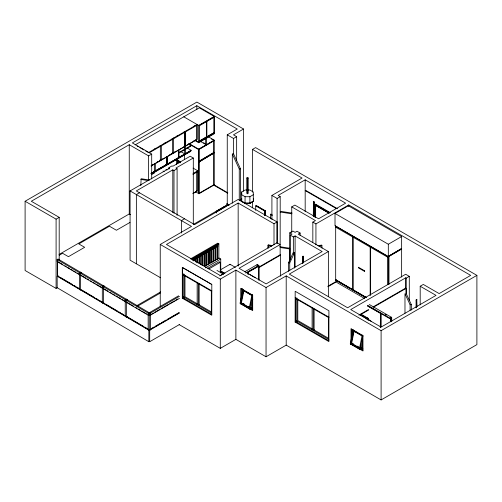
<?xml version="1.0" encoding="UTF-8"?>
<svg xmlns="http://www.w3.org/2000/svg" width="502" height="502" viewBox="0 0 502 502"><rect width="100%" height="100%" fill="white"/><g stroke="black" fill="none" stroke-linecap="round" stroke-linejoin="round"><path stroke-width="0.75" d="M242.773 290.187L240.05 303.497L249.77 309.106L250.799 308.83L252.77 299.223M240.715 303.879L243.589 289.836M243.934 290.539L241.406 302.901L249.789 307.739M251.979 294.674L249.105 308.724L250.134 308.448L250.799 308.83M249.77 309.106L252.644 295.063M362.695 341.109L361.032 349.241L360.003 349.517L350.283 343.908L353.157 329.864M350.948 344.29L353.822 330.247M354.167 330.95L351.638 343.312L359.382 347.779M359.338 349.135L362.212 335.091M360.003 349.517L362.726 336.214M140.811 185.671L141.137 178.725L149.64 180.042M267.911 247.944L268.237 244.901L272.85 245.616M289.447 261.423L289.767 248.233L279.771 246.689M288.524 271.325L288.524 262.734L293.356 252.318L294.574 252.506L294.574 268.118M289.736 270.729L289.736 262.922L294.574 252.506M57.328 287.671L56.092 288.393L25.1 270.496L25.1 201.258L196.891 102.075L243.545 129.014L243.545 191.249M151.698 178.982L151.698 154.089L148.592 155.877L129.252 144.714L31.312 201.258L59.192 217.353L59.192 260.143M229.144 205.161L227.255 204.069L227.255 134.831L237.264 129.052L196.822 105.702L132.359 142.919L151.698 154.089M135.126 144.896L199.313 107.836L214.235 116.451L214.235 133.764L198.692 142.744L194.619 140.391M154.44 149.063L155.758 148.297M163.972 143.559L165.283 142.8M173.497 138.056L174.815 137.297M176.133 136.538L177.444 135.778M193.552 126.479L194.87 125.72M148.454 152.595L197.091 124.515L197.091 139.487L151.146 166.011M149.163 152.853L160.345 146.389L160.345 160.496L151.133 165.811M160.678 145.454L161.324 145.831L172.512 139.368L172.512 153.474L161.324 159.931L160.678 159.561M172.845 138.433L173.485 138.809L184.667 132.352L184.667 146.452L173.485 152.909L172.845 152.539M185.64 131.788L196.828 125.331L196.828 139.43L185.64 145.887L185 145.517L185 131.417L185.64 131.788L185.64 145.887M183.763 116.809L198.692 125.425L214.235 116.451M199.652 125.13L206.115 121.402L206.51 121.628L206.51 137.197L199.401 141.3L199.005 141.075M199.005 125.506L199.401 125.732L206.51 121.628M213.971 117.324L213.576 117.091L206.466 121.195L206.862 121.428L213.971 117.324L213.971 132.892L206.862 136.996L206.466 136.764M25.1 201.258L56.092 219.148L59.192 217.353M151.918 165.108L153.204 164.367M157.063 162.14L158.35 161.393M160.565 160.113L162.792 158.833M169.306 155.062L171.326 153.894M173.661 152.552L173.88 152.934L173.661 152.552L174.947 151.811M193.521 141.081L194.864 140.309M190.829 145.636L179.208 152.351L179.208 152.915L190.829 146.201L190.829 145.636L188.834 144.482M198.917 141.231L213.796 132.892L198.917 141.482M214.235 133.199L198.692 142.173L195.297 140.215M178.938 157.295L191.099 150.28L191.099 150.845L151.24 173.855M151.115 173.472L153.687 171.985L151.115 173.73M155.325 170.78L165.848 164.963L155.325 171.031M167.712 164.148L178.003 157.948L167.486 164.016M151.058 173.654L190.383 150.995L190.383 151.56L151.378 174.081M151.378 173.924L154.672 172.023L154.672 172.845L151.378 174.746M176.66 164.104L176.66 160.289L177.332 159.9L180.488 161.776M177.325 163.727L177.325 160.671L177.997 160.282L177.997 163.338M200.474 141.432L205.82 144.52L206.222 144.287L206.222 137.881M189.191 143.666L198.692 149.15L214.235 140.177L214.235 140.635L198.692 149.615L188.514 143.735M198.961 193.747L198.961 149.251L213.971 140.585L213.971 185.075L198.961 193.747L195.567 191.783M168.973 169.199L168.973 167.649L172.079 165.855L172.801 166.269L190.195 156.229L193.301 158.023L193.301 224.149M160.571 277.782L130.081 260.174L130.081 190.936L169.695 168.063L168.973 167.649M177.099 215.433L177.099 168.754L173.993 170.548L172.801 169.858L136.287 190.936L194.613 224.607L238.161 199.463L277.11 221.953L277.11 242.955M193.301 158.023L175.907 168.063L177.099 168.754M243.545 129.014L233.468 134.831L236.649 136.663L236.649 160.784M139.468 192.768L136.362 194.563L136.362 263.807M227.255 134.831L233.543 138.458L236.649 136.663M213.526 140.384L213.927 140.616L213.927 152.708L198.823 161.431L213.927 152.351M199.005 193.333L199.005 161.581L213.927 152.966L213.927 184.717L199.005 193.333L198.604 193.101L198.604 161.349M193.032 173.529L197.757 170.799L197.757 171.571L192.956 174.395M59.004 254.508L129.252 213.952L130.583 214.724M59.211 255.229L62.574 253.284L68.441 256.673L84.662 247.304L78.795 243.922L109.442 226.226L116.414 230.255L129.987 222.417M58.696 259.264L57.586 259.904L57.586 276.577L58.696 275.937M252.487 192.184L252.487 149.395L255.593 147.601L476.9 275.372L476.9 344.617L381.1 399.925L286.203 345.131L266.047 356.771L235.884 339.358L220.284 348.363L179.132 324.599M192.956 193.37L196.966 191.055L196.966 172.079L196.564 171.847M193.038 193.527L197.091 191.187L197.091 171.182M79.398 272.762L80.508 272.122L81.619 272.762L80.508 273.402L79.398 272.762L79.398 289.434L80.508 290.074L80.508 273.402M246.783 177.972L247.492 177.557L248.201 177.972L248.201 193.358L247.492 193.766L246.783 193.358L246.783 177.972L247.492 178.379L248.201 177.972M184.523 218.784L181.417 220.579L181.417 233.028M241.694 201.158L241.688 191.971L245.089 190.007L249.902 190.013L253.297 191.971L253.297 201.158L249.896 203.122L245.089 203.122L241.694 201.158L241.688 198.384M227.701 203.297L226.358 204.069L228.711 205.431M193.195 224.501L227.469 204.709M216.462 211.279L225.567 206.027L226.063 206.309L216.958 211.568L216.462 211.279L216.462 212.779M216.293 212.904L216.293 211.436L224.952 206.435M160.238 306.691L160.238 244.449L191.507 226.402L130.081 190.936M240.188 200.191L241.531 199.419M277.11 221.953L274.004 223.748L238.161 203.053L166.451 244.455L220.284 275.535L277.041 242.767L280.147 244.556L239.059 268.281L266.116 283.9L322.158 251.546L295.101 235.927L293.356 236.931L290.25 235.137L290.25 260.036M241.688 191.971L241.694 194.751L245.089 196.709L249.896 196.709L253.297 194.745M102.314 286.259L103.425 285.619L104.535 286.259L103.425 286.906L102.314 286.259L102.314 302.932L103.425 303.572L103.425 286.906M241.518 198.547L241.512 201.402L245.014 203.172L249.971 203.172L253.472 201.145M245.089 196.709L245.014 203.423L249.971 203.423L253.472 201.402L253.472 198.29M271.915 219.556L271.915 195.441L302.072 178.028L252.487 149.395M255.713 210.351L255.713 205.858L256.196 205.582L265.301 210.834L265.301 215.327M291.744 232.564L291.744 206.887L294.85 205.092L318.569 218.79L345.627 203.172L305.178 179.816L278.127 195.441L280.204 196.64L280.147 255.449M271.915 195.441L277.098 198.428L280.204 196.64M255.713 205.858L264.818 211.116L265.301 210.834M265.483 215.396L265.483 210.984L264.93 211.304L264.93 215.716M190.421 258.95L217.742 243.181L218.853 243.821L218.853 258.53M197.066 262.916L197.066 255.951L198.397 255.179L198.949 255.499L198.949 263.243M206.077 265.458L206.077 250.743L207.414 249.977L207.966 250.297L207.966 265.006M209.685 263.374L209.685 248.666L211.016 247.894L211.568 248.214L211.568 262.922M192.203 259.208L218.853 243.821M193.54 258.624L192.21 259.39L191.657 259.076L192.988 258.304L193.54 258.624L193.54 260.946M195.347 257.582L194.795 257.262L193.458 258.028L194.017 258.348L195.347 257.582L195.347 261.454M197.142 256.541L196.589 256.221L195.259 256.993L195.811 257.313L197.142 256.541L197.142 262.734M197.066 255.951L197.619 256.271L198.949 255.499M200.756 254.458L200.204 254.137L198.867 254.909L199.419 255.229L200.756 254.458L200.756 264.523M202.557 253.422L201.999 253.102L200.668 253.868L201.22 254.188L202.557 253.422L202.557 265.031M204.358 252.374L203.806 252.06L202.475 252.826L203.028 253.146L204.358 252.374L204.358 266.311M206.159 251.339L205.607 251.019L204.276 251.791L204.829 252.104L206.159 251.339L206.159 266.047M206.077 250.743L206.636 251.063L207.966 250.297M209.767 249.256L209.215 248.936L207.878 249.707L208.43 250.027L209.767 249.256L209.767 263.964M209.685 248.666L210.238 248.986L211.568 248.214M213.375 247.172L212.823 246.852L211.493 247.624L212.045 247.944L213.375 247.172L213.375 261.881M215.176 246.131L214.624 245.817L213.287 246.582L213.839 246.902L215.176 246.131L215.176 260.067M216.977 245.089L216.425 244.775L215.094 245.541L215.647 245.861L216.977 245.089L216.977 259.798M217.448 244.819L218.784 244.047L218.232 243.727L216.895 244.499L217.448 244.819L217.448 259.528M270.365 218.809L270.365 214.323L270.854 214.04L272.153 214.793M192.755 259.653L217.41 245.415L217.855 245.673L217.855 246.187L193.201 260.425M192.53 260.293L217.855 245.673M125.236 299.763L126.347 299.117L127.458 299.763L126.347 300.403L125.236 299.763L125.236 316.429L126.347 317.069L127.458 316.429M313.279 216.293L313.543 201.522L314.208 201.904L314.208 216.525M313.279 201.672L314.208 201.904M204.308 266.449L218.966 257.99L220.736 259.013L220.736 272.862M136.488 305.843L160.653 291.888M137.335 306.333L160.157 293.149M315.118 217.485L315.118 204.402L315.538 204.157L330.285 212.672M205.412 267.861L220.736 259.013M315.2 217.347L315.2 204.81L315.532 204.621M315.576 204.954L315.2 205.167L328.747 212.986M315.971 205.23L315.639 205.418L315.639 217.598M207.765 268.3L219.186 261.705L220.296 262.345L220.296 272.348M208.876 268.94L220.296 262.345M220.936 269.549L230.067 264.278L235.4 267.353M148.159 313.261L149.27 312.62L150.38 313.261L150.38 329.927L149.27 330.567L148.159 329.927L148.159 313.261L149.27 313.901L150.38 313.261M178.587 295.816L148.824 313.003L149.709 313.518L179.478 296.331M289.767 260.074L289.767 232.846L292.873 231.052L295.101 232.338L297.008 231.24L300.114 233.028L300.114 235.363M150.079 314.999L153.461 313.041M154.811 312.263L159.548 309.527M160.904 308.749L168.339 304.45M169.695 303.672L174.432 300.936M175.782 300.158L177.815 298.985M179.478 298.383L149.709 315.57L149.709 313.518M290.25 235.137L291.995 234.133L289.767 232.846M312.834 242.334L312.834 222.104L315.463 220.585L291.744 206.887M219.851 275.937L223.183 274.017M211.769 284.458L182.314 267.453L182.314 298.226L183.556 297.51M160.238 244.449L220.284 279.118L235.884 270.114L266.047 287.527L286.203 275.893L381.1 330.68L476.9 275.372M300.114 233.028L298.207 234.133L328.371 251.546L328.371 296.669M312.834 222.104L315.934 223.898L348.733 204.96L470.688 275.372L439.143 293.582L423.305 284.439L420.199 286.234L420.199 304.902M335.016 213.463L348.338 205.77L401.638 236.542L401.638 248.804L388.316 256.491L335.016 225.718L335.016 213.463L388.316 244.236L401.638 236.542M244.775 271.758L257.275 264.535L258.8 265.42L258.8 279.984M245.641 273.019L258.8 265.42M246.959 272.824L258.8 265.985M248.283 274.525L248.283 272.191L247.612 272.373L258.982 266.091L258.982 280.091M151.842 328.289L153.869 327.116M155.225 326.338L159.956 323.602M161.311 322.824L166.043 320.088M167.398 319.303L178.9 312.664M150.079 329.613L179.164 312.821M179.452 312.991L149.69 330.172L149.69 341.711L148.843 341.222M258.649 267.227L280.147 254.815L280.593 255.072L280.593 276.194M259.095 267.484L280.593 255.072M199.445 304.701L198.259 305.385L198.259 283.586M336.346 226.785L335.681 227.174L352.711 237.007L353.377 236.618M149.69 341.711L179.452 324.53M302.411 263.481L302.411 256.56L303.076 256.177L303.346 262.483M302.411 256.56L303.346 256.327M328.371 251.546L289.303 274.098L347.629 307.77L405.672 274.255L409.293 276.351L409.293 300.466M365.594 297.535L353.157 290.351L353.157 237.264L353.822 236.875M353.157 237.264L370.181 247.091L370.846 246.708M370.627 294.969L370.627 247.348L371.292 246.965M335.681 226.421L335.681 280.26L336.346 279.878M327.982 286.184L337.35 280.775M327.881 286.761L337.3 281.321M390.763 254.828L388.096 256.723L401.418 248.672L392.093 254.056M370.627 247.348L387.651 257.175L388.316 256.792L388.316 284.119M295.126 322.077L295.17 291.279L328.923 310.763L328.879 341.567L295.126 322.077L296.368 321.362M353.157 290.351L353.822 289.968M314.409 329.789L313.223 330.473L313.223 308.68M409.293 276.351L406.187 278.146L405.672 277.844L350.735 309.565L381.1 327.097L436.037 295.377L420.199 286.234M358.867 315.124L368.368 309.64M373.111 306.898L405.672 288.104L406.118 288.361L406.118 293.833M359.99 314.992L368.813 309.897M373.557 307.155L406.118 288.361M367.608 317.973L367.075 318.281L367.075 319.655M368.142 320.345L368.142 318.281L367.615 318.588L360.461 314.459L360.988 314.152L360.988 314.748M380.303 327.304L380.478 313.198L380.974 313.48L380.974 326.702M367.508 305.994L380.66 313.38L380.66 327.379M380.303 313.304L380.974 313.48M416.095 307.688L416.095 299.995L416.76 299.606L417.024 306.684M416.095 299.995L417.024 299.763M367.709 305.335L389.784 318.08L391.315 317.195L391.315 317.76L389.784 318.644L367.684 305.887M390.744 321.7L390.744 317.816L391.227 317.534L391.717 317.816L391.717 321.707M390.744 317.816L391.717 317.816M57.134 259.521L58.031 259.013L149.715 313.003L148.818 313.512L57.134 259.521L57.134 261.573L148.818 315.563L148.818 313.512M57.448 261.391L57.448 276.012L59.067 276.652M148.843 330.172L57.159 276.175L57.159 287.715L148.843 341.711L149.696 341.228M250.975 307.99L249.946 308.266L240.226 302.65M350.283 343.908L351.312 343.632M361.208 348.401L360.179 348.677L350.459 343.067M232.326 203.203L232.326 154.032L233.543 153.844L240.477 168.785L240.477 200.787M232.326 154.032L239.259 168.973L240.477 168.785M317.866 245.673L321.726 245.076L322.052 248.113M318.965 246.25L322.052 245.773M404.976 293.72L410.103 304.77L411.32 304.582L411.32 310.041M140.811 179.427L148.542 180.626M292.07 213.112L280.524 211.323L280.204 212.026L291.744 213.808M267.911 245.603L271.758 246.2M280.216 247.505L289.447 248.936M288.524 262.734L289.736 262.922M213.576 132.66L213.971 132.892M196.188 124.96L196.828 125.331M337.551 208.763L305.63 190.333L305.185 190.591L336.428 208.631M208.129 136.651L214.235 140.177M211.524 139.073L214.235 140.635M206.115 136.971L206.51 137.197M315.118 204.402L329.864 212.917M315.2 204.81L329.425 213.024M315.243 205.149L328.785 212.967M203.548 142.744L204.885 143.516M184.021 131.982L184.667 132.352M195.648 139.669L196.207 139.995M213.526 152.119L213.927 152.407M213.526 152.482L213.927 152.708M213.526 152.733L213.927 152.966M388.316 256.792L335.242 225.85M189.461 143.767L190.816 144.551M171.866 138.998L172.512 139.368M187.095 147.971L191.099 150.28M183.958 146.609L183.958 146.866M189.831 151.24L190.383 151.56M198.823 161.123L198.428 160.891L199.005 161.581M180.82 151.598L184.818 153.907L184.818 146.383M159.705 146.019L160.345 146.389M171.797 153.631L171.797 153.882M178.266 157.484L178.668 157.716L178.668 150.136M193.094 168.107L197.757 170.799M256.817 205.983L265.483 210.984M176.66 160.289L180.544 162.472M270.365 214.323L272.316 215.446M179.911 162.88L177.375 161.412L177.375 160.646M213.526 184.491L227.826 192.843M213.375 184.937L227.619 193.163M137.128 146.051L138.458 146.822M139.794 147.588L143.792 149.897M145.787 151.052L147.789 152.206M159.705 160.125L160.345 160.496M166.112 164.499L166.513 164.731L166.513 157.151M165.848 165.221L165.622 164.838M165.905 169.337L167.059 170.002M163.024 171L164.179 171.671M196.564 190.823L196.966 191.055M154.923 170.956L155.325 171.188L155.325 163.614M153.951 171.521L154.352 171.753L154.352 164.173M153.687 172.242L153.461 171.86M366.661 297.611L335.612 279.689L365.983 297.529M335.681 280.003L349.85 288.186M351.199 288.964L366.04 297.535M216.293 211.436L216.845 211.756M335.681 280.26L352.711 290.093L352.711 237.007M364.59 298.489L336.798 282.444L336.798 280.392M369.24 304.45L391.315 317.195M385.298 314.283L386.634 315.055M361.616 314.516L368.142 318.281M360.461 315.049L367.351 319.027L367.878 318.13L367.878 318.72M258.982 266.091L257.275 265.106L257.275 264.535M217.41 245.93L217.855 246.187M356.1 332.067L357.393 332.813M358.685 333.56L359.972 334.301M351.676 329.594L362.952 336.108M352.988 330.705L362.708 336.315M295.17 297.692L328.923 317.176M295.791 298.615L328.866 317.71M247.919 272.272L248.101 273.929M249.958 274.669L254.338 277.198M254.696 277.405L255.229 277.713M360.963 347.779L362.952 348.928M352.134 343.161L353.433 343.908M357.317 346.154L358.616 346.901M360.963 349.059L362.952 350.214M360.367 348.859L361.032 349.241M220.296 270.685L224.959 273.377M220.711 271.306L223.879 273.138M220.296 271.325L224.294 273.634M216.964 270.427L223.628 274.274M312.338 328.942L297.786 320.54L297.786 299.518M328.659 338.361L314.108 329.965L314.108 308.943M247.16 292.402L248.452 293.149M249.739 293.89L251.031 294.636M295.791 320.414L328.866 339.509M241.443 289.183L252.719 295.697M242.755 290.294L252.475 295.904M328.866 340.789L295.791 321.694L295.791 297.328M250.73 307.368L252.719 308.517M243.194 303.497L244.493 304.243M248.383 306.49L249.676 307.237M250.73 308.648L252.719 309.797M240.74 303.691L252.682 310.587L252.682 295.201L240.74 288.305L240.74 300.616M211.813 290.846L182.358 273.841L182.358 267.428L211.813 284.433L211.769 315.231L182.314 298.226M182.979 274.763L211.762 291.386M197.386 303.854L184.974 296.688L184.974 275.673M211.555 312.037L199.15 304.871L199.15 283.856M182.979 296.563L211.762 313.179M211.762 314.465L182.979 297.843L182.979 273.483M58.125 261.793L62.844 264.567M64.865 265.759L66.214 266.556M67.563 267.346L69.583 268.539M70.933 269.336L72.282 270.126M73.631 270.923L75.651 272.115M77.001 272.906L79.021 274.098M81.048 275.291L85.767 278.07M87.11 278.861L88.459 279.658M90.485 280.844L91.828 281.641M93.177 282.431L95.204 283.624M96.547 284.421L101.944 287.596M103.964 288.788L108.012 291.166M110.032 292.359L111.381 293.155M112.73 293.946L114.751 295.138M116.1 295.935L117.449 296.726M118.798 297.523L120.819 298.715M122.168 299.506L125.538 301.489M126.887 302.286L133.626 306.258M135.653 307.444L136.996 308.241M138.345 309.037L140.372 310.223M141.715 311.02L146.433 313.8M60.416 277.449L72.552 284.59M73.901 285.387L75.25 286.178M76.593 286.975L78.619 288.167M81.311 289.754L94.796 297.692M96.146 298.489L98.166 299.681M99.515 300.472L104.234 303.252M105.583 304.049L117.719 311.19M119.068 311.987L120.411 312.777M121.76 313.574L123.787 314.767M126.479 316.354L143.334 326.281M144.683 327.072L148.052 329.061M57.448 276.012L148.46 329.607M406.187 293.532L411.32 304.582M416.359 300.146L416.359 307.839M410.103 304.77L410.103 310.23M406.187 278.146L406.187 293.701M405.672 277.844L405.672 288.738M404.976 294.498L404.976 313.229M401.638 277.066L401.638 249.105L388.981 256.415L388.981 284.377M391.234 318.099L391.234 321.205M391.045 317.917L391.045 321.807M389.784 318.08L389.784 318.644M388.316 244.236L388.316 256.491M387.651 257.175L387.651 284.502M381.1 330.68L381.1 399.925M380.811 313.568L380.792 326.808M380.478 313.486L380.478 326.708M370.181 247.091L370.181 295.496M362.507 335.336L362.507 349.95M352.787 329.726L352.787 332.801M351.676 329.08L351.676 337.545M348.733 204.96L348.733 206.517M328.433 316.178L328.433 340.538M315.934 223.898L315.934 244.901M313.945 202.061L313.945 216.676M312.112 308.033L312.112 329.833M305.178 179.816L305.185 211.712M303.076 256.177L303.076 263.098M302.681 256.71L302.681 263.638M296.902 297.975L296.902 322.334M295.101 235.927L295.101 267.045M293.356 236.931L293.356 254.05M286.203 275.893L286.203 345.131M277.098 198.428L277.098 243.552M274.004 223.748L274.004 244.75M268.237 244.901L268.237 248.026M266.047 287.527L266.047 356.771M264.818 211.116L264.818 215.603M252.487 201.522L252.487 207.746M252.274 294.925L252.274 309.539M249.896 196.709L249.896 203.122M247.793 272.473L247.793 274.029M247.492 178.379L247.492 193.766M242.554 288.543L242.554 293.155M241.443 288.669L241.443 297.906M239.259 168.973L239.259 200.198M238.161 203.053L238.161 266.066M235.884 270.114L235.884 339.358M233.543 138.458L233.543 154.02M230.067 264.278L230.067 264.912M220.284 279.118L220.284 348.363M215.647 245.861L215.647 260.569M213.839 246.902L213.839 261.611M212.045 247.944L212.045 262.653M211.323 290.608L211.323 314.208M210.238 248.986L210.238 262.916M208.43 250.027L208.43 263.958M206.862 121.428L206.862 136.996M206.636 251.063L206.636 265M205.82 138.113L205.82 144.52M204.829 252.104L204.829 266.041M203.028 253.146L203.028 265.533M201.22 254.188L201.22 265.025M199.419 255.229L199.419 263.745M199.401 125.732L199.401 141.3M199.005 149.232L199.005 160.966L198.604 160.734L198.604 149M198.692 125.425L198.692 142.744M198.692 149.15L198.692 149.615M197.619 256.271L197.619 262.464M197.148 282.946L197.148 304.745M196.822 105.702L196.822 109.593M195.811 257.313L195.811 261.956M194.017 258.348L194.017 260.67M185.219 146.157L185.219 153.681M184.573 154.227L184.573 159.51M184.09 274.123L184.09 298.489M178.938 150.142L178.938 157.86M176.553 163.752L176.553 164.524M173.993 170.548L173.993 213.337M173.485 138.809L173.485 152.909M172.801 169.858L172.801 212.647M167.492 156.593L167.492 164.167L167.091 163.934L167.091 156.36M161.324 145.831L161.324 159.931M149.27 313.901L149.27 330.567M148.843 329.682L148.843 341.711M148.592 155.877L148.592 179.998M129.252 144.714L129.252 213.952M126.347 300.403L126.347 317.069M56.092 219.148L56.092 288.393M368.066 319.743A3.476 2.008 0 0 1 371.041 321.456M213.796 153.091L199.137 161.914L213.796 153.091M257.363 264.868L256.873 265.156L257.852 265.156L257.363 264.868M196.338 139.713L196.338 139.713M186.041 145.662L186.041 145.662M364.665 270.835L358.453 267.246L358.453 267.886L364.665 271.475L364.665 270.835M161.726 159.699L161.726 159.699M159.856 160.778L159.856 160.778M362.952 335.593L351.011 328.697L351.011 344.083L362.952 350.98L362.952 335.593"/></g></svg>
